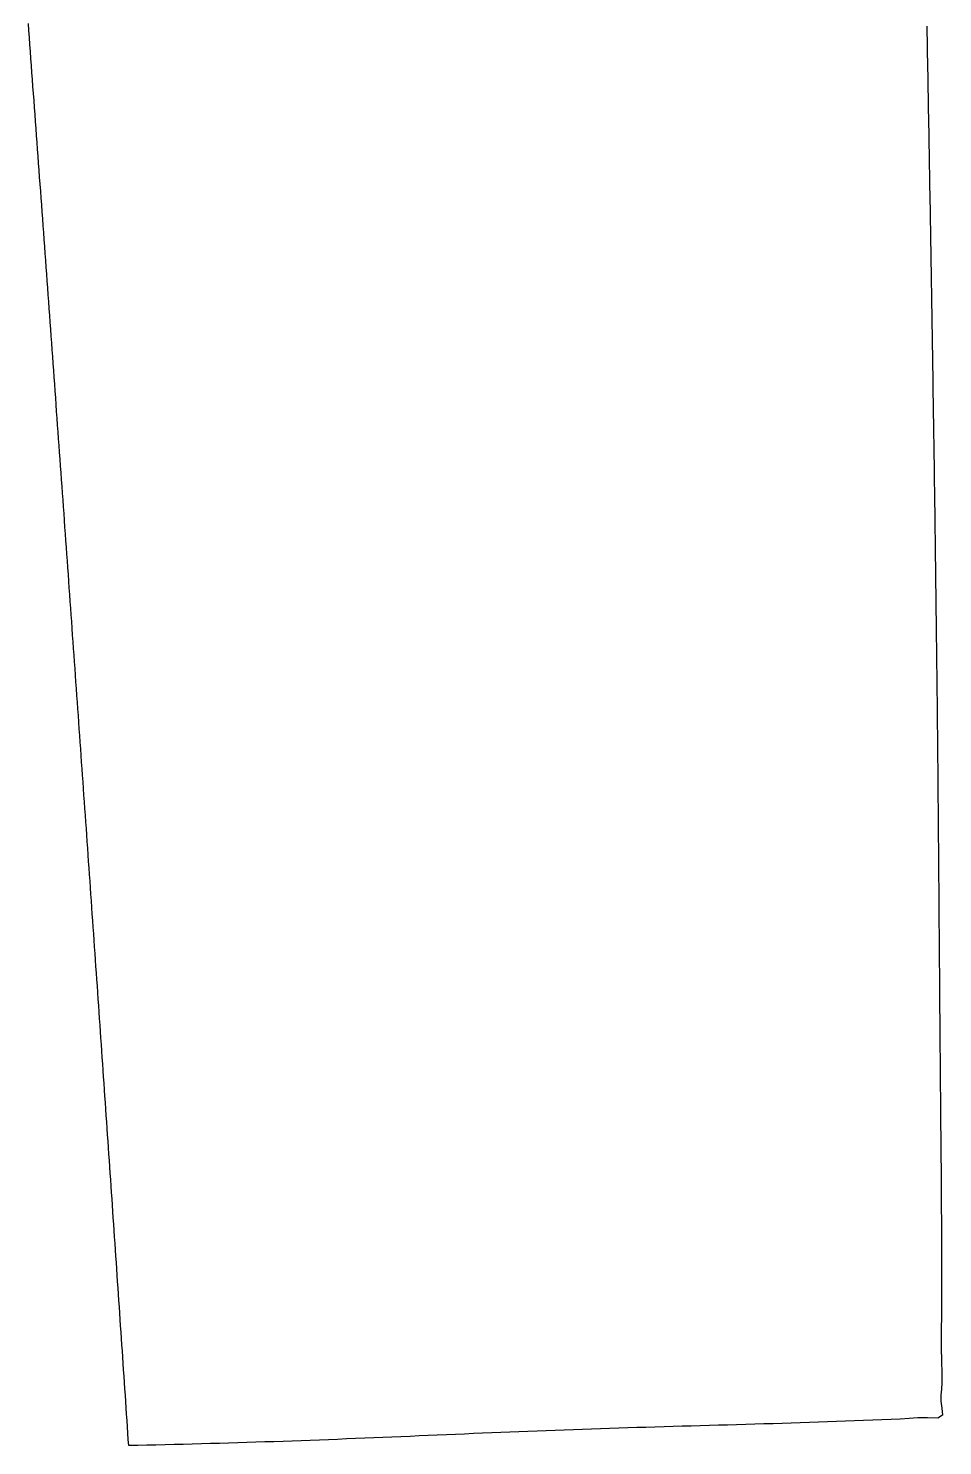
# Model space of a CAD drawing. Extents: x -49093 to 31248, y -90776 to -12497.
# Drawn here: x -29642 to -26653, y -31011 to -26378 of the extents above; entities that cross this region are included whole.
import ezdxf

# ---------------------------------------------------------------- set-up
doc = ezdxf.new("R2010")
doc.units = 0
doc.header["$MEASUREMENT"] = 0
doc.layers.get('0').update_dxf_attribs({"linetype": 'CONTINUOUS'})

msp = doc.modelspace()

# ---------------------------------------------------------------- linework, layer by layer
for p, q in [((-29640.2, -26385.4, 11154.5), (-29641.9, -26362.5, 11173.3)), ((-29638.5, -26408.4, 11135.8), (-29640.2, -26385.4, 11154.5)), ((-26704.7, -26371.3, 11049.7), (-26704.2, -26394.3, 11030.9)), ((-26704.2, -26394.3, 11030.9), (-26703.8, -26417.3, 11012.2)), ((-29636.8, -26431.3, 11117), (-29638.5, -26408.4, 11135.8)), ((-29635.2, -26454.2, 11098.2), (-29636.8, -26431.3, 11117)), ((-26703.8, -26417.3, 11012.2), (-26703.4, -26440.3, 10993.4)), ((-26703.4, -26440.3, 10993.4), (-26702.9, -26463.3, 10974.6)), ((-29633.5, -26477.1, 11079.4), (-29635.2, -26454.2, 11098.2)), ((-29631.8, -26500, 11060.6), (-29633.5, -26477.1, 11079.4)), ((-26702.9, -26463.3, 10974.6), (-26702.5, -26486.3, 10955.8)), ((-26702.5, -26486.3, 10955.8), (-26702.1, -26509.2, 10937)), ((-29630.1, -26522.9, 11041.7), (-29631.8, -26500, 11060.6)), ((-29628.4, -26545.7, 11022.9), (-29630.1, -26522.9, 11041.7)), ((-26702.1, -26509.2, 10937), (-26701.7, -26532.2, 10918.2)), ((-26701.7, -26532.2, 10918.2), (-26701.3, -26555.1, 10899.3)), ((-29626.7, -26568.6, 11004), (-29628.4, -26545.7, 11022.9)), ((-29625, -26591.4, 10985.1), (-29626.7, -26568.6, 11004)), ((-29623.3, -26614.2, 10966.3), (-29625, -26591.4, 10985.1)), ((-26701.3, -26555.1, 10899.3), (-26700.8, -26578, 10880.5)), ((-26700.8, -26578, 10880.5), (-26700.4, -26600.9, 10861.6)), ((-29621.6, -26637.1, 10947.3), (-29623.3, -26614.2, 10966.3)), ((-29620, -26659.9, 10928.4), (-29621.6, -26637.1, 10947.3)), ((-26700.4, -26600.9, 10861.6), (-26700, -26623.8, 10842.7)), ((-26700, -26623.8, 10842.7), (-26699.6, -26646.7, 10823.9)), ((-29618.3, -26682.7, 10909.5), (-29620, -26659.9, 10928.4)), ((-29616.6, -26705.5, 10890.6), (-29618.3, -26682.7, 10909.5)), ((-26699.6, -26646.7, 10823.9), (-26699.2, -26669.6, 10804.9)), ((-26699.2, -26669.6, 10804.9), (-26698.8, -26692.5, 10786)), ((-29614.9, -26728.3, 10871.6), (-29616.6, -26705.5, 10890.6)), ((-29613.3, -26751, 10852.6), (-29614.9, -26728.3, 10871.6)), ((-26698.8, -26692.5, 10786), (-26698.4, -26715.3, 10767.1)), ((-26698.4, -26715.3, 10767.1), (-26698, -26738.2, 10748.1)), ((-29611.6, -26773.8, 10833.6), (-29613.3, -26751, 10852.6)), ((-29609.9, -26796.5, 10814.6), (-29611.6, -26773.8, 10833.6)), ((-26698, -26738.2, 10748.1), (-26697.6, -26761, 10729.2)), ((-26697.6, -26761, 10729.2), (-26697.2, -26783.8, 10710.2)), ((-29608.2, -26819.3, 10795.6), (-29609.9, -26796.5, 10814.6)), ((-29606.6, -26842, 10776.6), (-29608.2, -26819.3, 10795.6)), ((-26697.2, -26783.8, 10710.2), (-26696.8, -26806.6, 10691.2)), ((-26696.8, -26806.6, 10691.2), (-26696.4, -26829.4, 10672.2)), ((-29604.9, -26864.7, 10757.6), (-29606.6, -26842, 10776.6)), ((-29603.2, -26887.4, 10738.5), (-29604.9, -26864.7, 10757.6)), ((-26696.4, -26829.4, 10672.2), (-26696, -26852.2, 10653.2)), ((-26696, -26852.2, 10653.2), (-26695.6, -26875, 10634.2)), ((-29601.6, -26910.1, 10719.4), (-29603.2, -26887.4, 10738.5)), ((-29599.9, -26932.8, 10700.4), (-29601.6, -26910.1, 10719.4)), ((-26695.6, -26875, 10634.2), (-26695.2, -26897.8, 10615.1)), ((-26695.2, -26897.8, 10615.1), (-26694.8, -26920.5, 10596.1)), ((-29598.3, -26955.4, 10681.3), (-29599.9, -26932.8, 10700.4)), ((-29596.6, -26978.1, 10662.2), (-29598.3, -26955.4, 10681.3)), ((-26694.8, -26920.5, 10596.1), (-26694.4, -26943.3, 10577)), ((-26694.4, -26943.3, 10577), (-26694, -26966, 10557.9)), ((-29595, -27000.7, 10643), (-29596.6, -26978.1, 10662.2)), ((-29593.3, -27023.4, 10623.9), (-29595, -27000.7, 10643)), ((-26694, -26966, 10557.9), (-26693.7, -26988.7, 10538.8)), ((-26693.7, -26988.7, 10538.8), (-26693.3, -27011.4, 10519.7)), ((-29591.7, -27046, 10604.7), (-29593.3, -27023.4, 10623.9)), ((-29590, -27068.6, 10585.6), (-29591.7, -27046, 10604.7)), ((-26693.3, -27011.4, 10519.7), (-26692.9, -27034.1, 10500.6)), ((-26692.9, -27034.1, 10500.6), (-26692.5, -27056.8, 10481.4)), ((-29588.4, -27091.2, 10566.4), (-29590, -27068.6, 10585.6)), ((-29586.7, -27113.8, 10547.2), (-29588.4, -27091.2, 10566.4)), ((-26692.5, -27056.8, 10481.4), (-26692.1, -27079.5, 10462.3)), ((-26692.1, -27079.5, 10462.3), (-26691.8, -27102.1, 10443.1)), ((-29585.1, -27136.4, 10528), (-29586.7, -27113.8, 10547.2)), ((-29583.4, -27159, 10508.8), (-29585.1, -27136.4, 10528)), ((-26691.8, -27102.1, 10443.1), (-26691.4, -27124.8, 10424)), ((-26691.4, -27124.8, 10424), (-26691, -27147.4, 10404.8)), ((-29581.8, -27181.5, 10489.6), (-29583.4, -27159, 10508.8)), ((-29580.1, -27204.1, 10470.3), (-29581.8, -27181.5, 10489.6)), ((-26691, -27147.4, 10404.8), (-26690.7, -27170.1, 10385.6)), ((-26690.7, -27170.1, 10385.6), (-26690.3, -27192.7, 10366.3)), ((-26690.3, -27192.7, 10366.3), (-26689.9, -27215.3, 10347.1)), ((-29578.5, -27226.6, 10451.1), (-29580.1, -27204.1, 10470.3)), ((-29576.9, -27249.2, 10431.8), (-29578.5, -27226.6, 10451.1)), ((-26689.9, -27215.3, 10347.1), (-26689.6, -27237.9, 10327.9)), ((-26689.6, -27237.9, 10327.9), (-26689.2, -27260.5, 10308.6)), ((-29575.2, -27271.7, 10412.5), (-29576.9, -27249.2, 10431.8)), ((-29573.6, -27294.2, 10393.2), (-29575.2, -27271.7, 10412.5)), ((-26689.2, -27260.5, 10308.6), (-26688.8, -27283.1, 10289.3)), ((-26688.8, -27283.1, 10289.3), (-26688.5, -27305.6, 10270)), ((-29572, -27316.7, 10373.9), (-29573.6, -27294.2, 10393.2)), ((-29570.3, -27339.1, 10354.6), (-29572, -27316.7, 10373.9)), ((-26688.5, -27305.6, 10270), (-26688.1, -27328.2, 10250.7)), ((-26688.1, -27328.2, 10250.7), (-26687.8, -27350.7, 10231.4)), ((-29568.7, -27361.6, 10335.3), (-29570.3, -27339.1, 10354.6)), ((-29567.1, -27384.1, 10315.9), (-29568.7, -27361.6, 10335.3)), ((-26687.8, -27350.7, 10231.4), (-26687.4, -27373.2, 10212.1)), ((-26687.4, -27373.2, 10212.1), (-26687.1, -27395.8, 10192.8)), ((-29565.5, -27406.5, 10296.6), (-29567.1, -27384.1, 10315.9)), ((-29563.8, -27429, 10277.2), (-29565.5, -27406.5, 10296.6)), ((-26687.1, -27395.8, 10192.8), (-26686.7, -27418.3, 10173.4)), ((-26686.7, -27418.3, 10173.4), (-26686.4, -27440.8, 10154)), ((-29562.2, -27451.4, 10257.8), (-29563.8, -27429, 10277.2)), ((-29560.6, -27473.8, 10238.4), (-29562.2, -27451.4, 10257.8)), ((-26686.4, -27440.8, 10154), (-26686, -27463.3, 10134.6)), ((-26686, -27463.3, 10134.6), (-26685.7, -27485.7, 10115.2)), ((-29559, -27496.2, 10219), (-29560.6, -27473.8, 10238.4)), ((-29557.4, -27518.6, 10199.6), (-29559, -27496.2, 10219)), ((-26685.7, -27485.7, 10115.2), (-26685.3, -27508.2, 10095.8)), ((-26685.3, -27508.2, 10095.8), (-26685, -27530.6, 10076.4)), ((-29555.7, -27541, 10180.1), (-29557.4, -27518.6, 10199.6)), ((-29554.1, -27563.4, 10160.7), (-29555.7, -27541, 10180.1)), ((-29552.5, -27585.7, 10141.2), (-29554.1, -27563.4, 10160.7)), ((-26685, -27530.6, 10076.4), (-26684.6, -27553.1, 10057)), ((-26684.6, -27553.1, 10057), (-26684.3, -27575.5, 10037.5)), ((-29550.9, -27608.1, 10121.7), (-29552.5, -27585.7, 10141.2)), ((-29549.3, -27630.4, 10102.2), (-29550.9, -27608.1, 10121.7)), ((-26684.3, -27575.5, 10037.5), (-26684, -27597.9, 10018.1)), ((-26684, -27597.9, 10018.1), (-26683.6, -27620.3, 9998.6)), ((-29547.7, -27652.7, 10082.7), (-29549.3, -27630.4, 10102.2)), ((-29546.1, -27675.1, 10063.2), (-29547.7, -27652.7, 10082.7)), ((-26683.6, -27620.3, 9998.6), (-26683.3, -27642.7, 9979.1)), ((-26683.3, -27642.7, 9979.1), (-26683, -27665.1, 9959.6)), ((-29544.5, -27697.4, 10043.7), (-29546.1, -27675.1, 10063.2)), ((-29542.9, -27719.7, 10024.1), (-29544.5, -27697.4, 10043.7)), ((-26683, -27665.1, 9959.6), (-26682.6, -27687.5, 9940.1)), ((-26682.6, -27687.5, 9940.1), (-26682.3, -27709.8, 9920.5)), ((-29541.3, -27741.9, 10004.6), (-29542.9, -27719.7, 10024.1)), ((-29539.7, -27764.2, 9985), (-29541.3, -27741.9, 10004.6)), ((-26682.3, -27709.8, 9920.5), (-26682, -27732.2, 9901)), ((-26682, -27732.2, 9901), (-26681.7, -27754.5, 9881.5)), ((-29538.1, -27786.5, 9965.4), (-29539.7, -27764.2, 9985)), ((-29536.5, -27808.7, 9945.8), (-29538.1, -27786.5, 9965.4)), ((-26681.7, -27754.5, 9881.5), (-26681.3, -27776.8, 9861.9)), ((-26681.3, -27776.8, 9861.9), (-26681, -27799.2, 9842.3)), ((-29534.9, -27831, 9926.2), (-29536.5, -27808.7, 9945.8)), ((-29533.3, -27853.2, 9906.6), (-29534.9, -27831, 9926.2)), ((-26681, -27799.2, 9842.3), (-26680.7, -27821.5, 9822.7)), ((-26680.7, -27821.5, 9822.7), (-26680.4, -27843.8, 9803.1)), ((-29531.7, -27875.4, 9887), (-29533.3, -27853.2, 9906.6)), ((-29530.1, -27897.6, 9867.3), (-29531.7, -27875.4, 9887)), ((-26680.4, -27843.8, 9803.1), (-26680.1, -27866, 9783.5)), ((-26680.1, -27866, 9783.5), (-26679.8, -27888.3, 9763.8)), ((-26679.8, -27888.3, 9763.8), (-26679.5, -27910.6, 9744.2)), ((-29528.5, -27919.8, 9847.6), (-29530.1, -27897.6, 9867.3)), ((-29526.9, -27942, 9828), (-29528.5, -27919.8, 9847.6)), ((-26679.5, -27910.6, 9744.2), (-26679.1, -27932.8, 9724.5)), ((-26679.1, -27932.8, 9724.5), (-26678.8, -27955, 9704.9)), ((-29525.3, -27964.2, 9808.3), (-29526.9, -27942, 9828)), ((-29523.7, -27986.3, 9788.6), (-29525.3, -27964.2, 9808.3)), ((-26678.8, -27955, 9704.9), (-26678.5, -27977.3, 9685.2)), ((-26678.5, -27977.3, 9685.2), (-26678.2, -27999.5, 9665.5)), ((-29522.2, -28008.5, 9768.9), (-29523.7, -27986.3, 9788.6)), ((-29520.6, -28030.6, 9749.2), (-29522.2, -28008.5, 9768.9)), ((-26678.2, -27999.5, 9665.5), (-26677.9, -28021.7, 9645.8)), ((-26677.9, -28021.7, 9645.8), (-26677.6, -28043.9, 9626)), ((-29519, -28052.7, 9729.4), (-29520.6, -28030.6, 9749.2)), ((-29517.4, -28074.8, 9709.7), (-29519, -28052.7, 9729.4)), ((-26677.6, -28043.9, 9626), (-26677.3, -28066, 9606.3)), ((-26677.3, -28066, 9606.3), (-26677.1, -28088.2, 9586.5)), ((-29515.8, -28096.9, 9689.9), (-29517.4, -28074.8, 9709.7)), ((-29514.3, -28119, 9670.1), (-29515.8, -28096.9, 9689.9)), ((-29512.7, -28141.1, 9650.4), (-29514.3, -28119, 9670.1)), ((-26677.1, -28088.2, 9586.5), (-26676.8, -28110.3, 9566.8)), ((-26676.8, -28110.3, 9566.8), (-26676.5, -28132.5, 9547)), ((-29511.1, -28163.2, 9630.5), (-29512.7, -28141.1, 9650.4)), ((-29509.5, -28185.2, 9610.7), (-29511.1, -28163.2, 9630.5)), ((-26676.5, -28132.5, 9547), (-26676.2, -28154.6, 9527.2)), ((-26676.2, -28154.6, 9527.2), (-26675.9, -28176.7, 9507.4)), ((-29508, -28207.3, 9590.9), (-29509.5, -28185.2, 9610.7)), ((-29506.4, -28229.3, 9571.1), (-29508, -28207.3, 9590.9)), ((-26675.9, -28176.7, 9507.4), (-26675.6, -28198.8, 9487.6)), ((-26675.6, -28198.8, 9487.6), (-26675.3, -28220.9, 9467.8)), ((-29504.8, -28251.3, 9551.2), (-29506.4, -28229.3, 9571.1)), ((-29503.3, -28273.4, 9531.4), (-29504.8, -28251.3, 9551.2)), ((-26675.3, -28220.9, 9467.8), (-26675.1, -28243, 9447.9)), ((-26675.1, -28243, 9447.9), (-26674.8, -28265.1, 9428.1)), ((-29501.7, -28295.4, 9511.5), (-29503.3, -28273.4, 9531.4)), ((-29500.1, -28317.3, 9491.6), (-29501.7, -28295.4, 9511.5)), ((-26674.8, -28265.1, 9428.1), (-26674.5, -28287.1, 9408.2)), ((-26674.5, -28287.1, 9408.2), (-26674.3, -28309.2, 9388.3)), ((-29498.6, -28339.3, 9471.7), (-29500.1, -28317.3, 9491.6)), ((-29497, -28361.3, 9451.8), (-29498.6, -28339.3, 9471.7)), ((-26674.3, -28309.2, 9388.3), (-26674, -28331.2, 9368.5)), ((-26674, -28331.2, 9368.5), (-26673.7, -28353.2, 9348.5)), ((-29495.5, -28383.2, 9431.9), (-29497, -28361.3, 9451.8)), ((-29493.9, -28405.2, 9411.9), (-29495.5, -28383.2, 9431.9)), ((-26673.7, -28353.2, 9348.5), (-26673.5, -28375.2, 9328.6)), ((-26673.5, -28375.2, 9328.6), (-26673.2, -28397.2, 9308.7)), ((-26673.2, -28397.2, 9308.7), (-26673, -28419.2, 9288.8)), ((-29492.3, -28427.1, 9392), (-29493.9, -28405.2, 9411.9)), ((-29490.8, -28449, 9372), (-29492.3, -28427.1, 9392)), ((-26673, -28419.2, 9288.8), (-26672.7, -28441.2, 9268.8)), ((-26672.7, -28441.2, 9268.8), (-26672.5, -28463.1, 9248.9)), ((-29489.2, -28471, 9352), (-29490.8, -28449, 9372)), ((-29487.7, -28492.8, 9332), (-29489.2, -28471, 9352)), ((-26672.5, -28463.1, 9248.9), (-26672.2, -28485.1, 9228.9)), ((-26672.2, -28485.1, 9228.9), (-26672, -28507, 9208.9)), ((-29486.1, -28514.7, 9312), (-29487.7, -28492.8, 9332)), ((-29484.6, -28536.6, 9292), (-29486.1, -28514.7, 9312)), ((-29483, -28558.5, 9272), (-29484.6, -28536.6, 9292)), ((-26672, -28507, 9208.9), (-26671.7, -28529, 9188.9)), ((-26671.7, -28529, 9188.9), (-26671.5, -28550.9, 9168.9)), ((-29481.5, -28580.3, 9251.9), (-29483, -28558.5, 9272)), ((-29479.9, -28602.2, 9231.9), (-29481.5, -28580.3, 9251.9)), ((-26671.5, -28550.9, 9168.9), (-26671.2, -28572.8, 9148.9)), ((-26671.2, -28572.8, 9148.9), (-26671, -28594.7, 9128.8)), ((-29478.4, -28624, 9211.8), (-29479.9, -28602.2, 9231.9)), ((-29476.8, -28645.8, 9191.8), (-29478.4, -28624, 9211.8)), ((-26671, -28594.7, 9128.8), (-26670.8, -28616.5, 9108.8)), ((-26670.8, -28616.5, 9108.8), (-26670.5, -28638.4, 9088.7)), ((-29475.3, -28667.6, 9171.7), (-29476.8, -28645.8, 9191.8)), ((-29473.8, -28689.4, 9151.6), (-29475.3, -28667.6, 9171.7)), ((-26670.5, -28638.4, 9088.7), (-26670.3, -28660.2, 9068.6)), ((-26670.3, -28660.2, 9068.6), (-26670.1, -28682.1, 9048.6)), ((-29472.2, -28711.2, 9131.5), (-29473.8, -28689.4, 9151.6)), ((-29470.7, -28733, 9111.3), (-29472.2, -28711.2, 9131.5)), ((-26670.1, -28682.1, 9048.6), (-26669.9, -28703.9, 9028.5)), ((-26669.9, -28703.9, 9028.5), (-26669.7, -28725.7, 9008.4)), ((-29469.1, -28754.7, 9091.2), (-29470.7, -28733, 9111.3)), ((-29467.6, -28776.5, 9071), (-29469.1, -28754.7, 9091.2)), ((-26669.7, -28725.7, 9008.4), (-26669.5, -28747.5, 8988.2)), ((-26669.5, -28747.5, 8988.2), (-26669.2, -28769.3, 8968.1)), ((-29466.1, -28798.2, 9050.9), (-29467.6, -28776.5, 9071)), ((-29464.5, -28819.9, 9030.7), (-29466.1, -28798.2, 9050.9)), ((-26669.2, -28769.3, 8968.1), (-26669, -28791.1, 8948)), ((-26669, -28791.1, 8948), (-26668.8, -28812.8, 8927.8)), ((-26668.8, -28812.8, 8927.8), (-26668.6, -28834.6, 8907.6)), ((-29463, -28841.6, 9010.5), (-29464.5, -28819.9, 9030.7)), ((-29461.5, -28863.3, 8990.3), (-29463, -28841.6, 9010.5)), ((-26668.6, -28834.6, 8907.6), (-26668.4, -28856.3, 8887.5)), ((-26668.4, -28856.3, 8887.5), (-26668.2, -28878.1, 8867.3)), ((-29460, -28885, 8970.1), (-29461.5, -28863.3, 8990.3)), ((-29458.4, -28906.7, 8949.8), (-29460, -28885, 8970.1)), ((-29456.9, -28928.4, 8929.6), (-29458.4, -28906.7, 8949.8)), ((-26668.2, -28878.1, 8867.3), (-26668, -28899.8, 8847.1)), ((-26668, -28899.8, 8847.1), (-26667.9, -28921.5, 8826.9)), ((-29455.4, -28950, 8909.4), (-29456.9, -28928.4, 8929.6)), ((-29453.9, -28971.7, 8889.1), (-29455.4, -28950, 8909.4)), ((-26667.9, -28921.5, 8826.9), (-26667.7, -28943.2, 8806.6)), ((-26667.7, -28943.2, 8806.6), (-26667.5, -28964.8, 8786.4)), ((-29452.3, -28993.3, 8868.8), (-29453.9, -28971.7, 8889.1)), ((-29450.8, -29014.9, 8848.5), (-29452.3, -28993.3, 8868.8)), ((-26667.5, -28964.8, 8786.4), (-26667.3, -28986.5, 8766.1)), ((-26667.3, -28986.5, 8766.1), (-26667.1, -29008.2, 8745.9)), ((-29449.3, -29036.5, 8828.2), (-29450.8, -29014.9, 8848.5)), ((-29447.8, -29058.1, 8807.9), (-29449.3, -29036.5, 8828.2)), ((-26667.1, -29008.2, 8745.9), (-26666.9, -29029.8, 8725.6)), ((-26666.9, -29029.8, 8725.6), (-26666.8, -29051.4, 8705.3)), ((-29446.3, -29079.7, 8787.5), (-29447.8, -29058.1, 8807.9)), ((-29444.8, -29101.2, 8767.2), (-29446.3, -29079.7, 8787.5)), ((-26666.8, -29051.4, 8705.3), (-26666.6, -29073.1, 8685)), ((-26666.6, -29073.1, 8685), (-26666.4, -29094.7, 8664.7)), ((-29443.2, -29122.8, 8746.8), (-29444.8, -29101.2, 8767.2)), ((-29441.7, -29144.3, 8726.5), (-29443.2, -29122.8, 8746.8)), ((-26666.4, -29094.7, 8664.7), (-26666.2, -29116.3, 8644.3)), ((-26666.2, -29116.3, 8644.3), (-26666.1, -29137.8, 8624)), ((-26666.1, -29137.8, 8624), (-26665.9, -29159.4, 8603.6)), ((-29440.2, -29165.8, 8706.1), (-29441.7, -29144.3, 8726.5)), ((-29438.7, -29187.3, 8685.7), (-29440.2, -29165.8, 8706.1)), ((-26665.9, -29159.4, 8603.6), (-26665.7, -29181, 8583.3)), ((-26665.7, -29181, 8583.3), (-26665.5, -29202.5, 8562.9)), ((-29437.2, -29208.8, 8665.3), (-29438.7, -29187.3, 8685.7)), ((-29435.7, -29230.3, 8644.8), (-29437.2, -29208.8, 8665.3)), ((-29434.2, -29251.8, 8624.4), (-29435.7, -29230.3, 8644.8)), ((-26665.5, -29202.5, 8562.9), (-26665.4, -29224.1, 8542.5)), ((-26665.4, -29224.1, 8542.5), (-26665.2, -29245.6, 8522.1)), ((-29432.7, -29273.3, 8603.9), (-29434.2, -29251.8, 8624.4)), ((-29431.2, -29294.7, 8583.5), (-29432.7, -29273.3, 8603.9)), ((-26665.2, -29245.6, 8522.1), (-26665, -29267.1, 8501.6)), ((-26665, -29267.1, 8501.6), (-26664.9, -29288.6, 8481.2)), ((-29429.7, -29316.1, 8563), (-29431.2, -29294.7, 8583.5)), ((-29428.2, -29337.6, 8542.5), (-29429.7, -29316.1, 8563)), ((-26664.9, -29288.6, 8481.2), (-26664.7, -29310.1, 8460.7)), ((-26664.7, -29310.1, 8460.7), (-26664.5, -29331.6, 8440.3)), ((-29426.7, -29359, 8522), (-29428.2, -29337.6, 8542.5)), ((-29425.2, -29380.4, 8501.5), (-29426.7, -29359, 8522)), ((-26664.5, -29331.6, 8440.3), (-26664.4, -29353.1, 8419.8)), ((-26664.4, -29353.1, 8419.8), (-26664.2, -29374.5, 8399.3)), ((-29423.7, -29401.8, 8480.9), (-29425.2, -29380.4, 8501.5)), ((-29422.2, -29423.1, 8460.4), (-29423.7, -29401.8, 8480.9)), ((-26664.2, -29374.5, 8399.3), (-26664, -29396, 8378.8)), ((-26664, -29396, 8378.8), (-26663.9, -29417.4, 8358.3)), ((-29420.7, -29444.5, 8439.8), (-29422.2, -29423.1, 8460.4)), ((-29419.3, -29465.8, 8419.2), (-29420.7, -29444.5, 8439.8)), ((-26663.9, -29417.4, 8358.3), (-26663.7, -29438.8, 8337.7)), ((-26663.7, -29438.8, 8337.7), (-26663.5, -29460.2, 8317.2)), ((-26663.5, -29460.2, 8317.2), (-26663.4, -29481.6, 8296.6)), ((-29417.8, -29487.1, 8398.6), (-29419.3, -29465.8, 8419.2)), ((-29416.3, -29508.5, 8378), (-29417.8, -29487.1, 8398.6)), ((-29414.8, -29529.8, 8357.4), (-29416.3, -29508.5, 8378)), ((-26663.4, -29481.6, 8296.6), (-26663.2, -29503, 8276)), ((-26663.2, -29503, 8276), (-26663, -29524.4, 8255.4)), ((-29413.3, -29551.1, 8336.8), (-29414.8, -29529.8, 8357.4)), ((-29411.9, -29572.3, 8316.1), (-29413.3, -29551.1, 8336.8)), ((-26663, -29524.4, 8255.4), (-26662.9, -29545.8, 8234.8)), ((-26662.9, -29545.8, 8234.8), (-26662.7, -29567.1, 8214.2)), ((-29410.4, -29593.6, 8295.5), (-29411.9, -29572.3, 8316.1)), ((-29408.9, -29614.8, 8274.8), (-29410.4, -29593.6, 8295.5)), ((-26662.7, -29567.1, 8214.2), (-26662.5, -29588.5, 8193.5)), ((-26662.5, -29588.5, 8193.5), (-26662.4, -29609.8, 8172.9)), ((-29407.4, -29636.1, 8254.1), (-29408.9, -29614.8, 8274.8)), ((-29406, -29657.3, 8233.4), (-29407.4, -29636.1, 8254.1)), ((-26662.4, -29609.8, 8172.9), (-26662.2, -29631.2, 8152.2)), ((-26662.2, -29631.2, 8152.2), (-26662, -29652.5, 8131.5)), ((-29404.5, -29678.5, 8212.7), (-29406, -29657.3, 8233.4)), ((-29403, -29699.7, 8192), (-29404.5, -29678.5, 8212.7)), ((-26662, -29652.5, 8131.5), (-26661.9, -29673.8, 8110.8)), ((-26661.9, -29673.8, 8110.8), (-26661.7, -29695.1, 8090.1)), ((-26661.7, -29695.1, 8090.1), (-26661.5, -29716.4, 8069.3)), ((-29401.6, -29720.9, 8171.2), (-29403, -29699.7, 8192)), ((-29400.1, -29742, 8150.5), (-29401.6, -29720.9, 8171.2)), ((-26661.5, -29716.4, 8069.3), (-26661.3, -29737.6, 8048.6)), ((-26661.3, -29737.6, 8048.6), (-26661.2, -29758.9, 8027.8)), ((-29398.6, -29763.2, 8129.7), (-29400.1, -29742, 8150.5)), ((-29397.2, -29784.3, 8108.9), (-29398.6, -29763.2, 8129.7)), ((-29395.7, -29805.4, 8088.1), (-29397.2, -29784.3, 8108.9)), ((-26661.2, -29758.9, 8027.8), (-26661, -29780.1, 8007)), ((-26661, -29780.1, 8007), (-26660.8, -29801.4, 7986.2)), ((-29394.3, -29826.5, 8067.3), (-29395.7, -29805.4, 8088.1)), ((-29392.8, -29847.6, 8046.4), (-29394.3, -29826.5, 8067.3)), ((-26660.8, -29801.4, 7986.2), (-26660.6, -29822.6, 7965.4)), ((-26660.6, -29822.6, 7965.4), (-26660.4, -29843.8, 7944.6)), ((-29391.3, -29868.7, 8025.6), (-29392.8, -29847.6, 8046.4)), ((-29389.9, -29889.8, 8004.7), (-29391.3, -29868.7, 8025.6)), ((-26660.4, -29843.8, 7944.6), (-26660.2, -29865.1, 7923.7)), ((-26660.2, -29865.1, 7923.7), (-26660, -29886.3, 7902.8)), ((-29388.4, -29910.8, 7983.9), (-29389.9, -29889.8, 8004.7)), ((-29387, -29931.9, 7963), (-29388.4, -29910.8, 7983.9)), ((-26660, -29886.3, 7902.8), (-26659.8, -29907.5, 7881.9)), ((-26659.8, -29907.5, 7881.9), (-26659.6, -29928.6, 7861.1)), ((-29385.6, -29952.9, 7942.1), (-29387, -29931.9, 7963)), ((-29384.1, -29973.9, 7921.2), (-29385.6, -29952.9, 7942.1)), ((-26659.6, -29928.6, 7861.1), (-26659.5, -29949.8, 7840.1)), ((-26659.5, -29949.8, 7840.1), (-26659.3, -29971, 7819.2)), ((-26659.3, -29971, 7819.2), (-26659.1, -29992.1, 7798.3)), ((-29382.7, -29994.9, 7900.2), (-29384.1, -29973.9, 7921.2)), ((-29381.2, -30015.9, 7879.3), (-29382.7, -29994.9, 7900.2)), ((-29379.8, -30036.8, 7858.3), (-29381.2, -30015.9, 7879.3)), ((-26659.1, -29992.1, 7798.3), (-26658.9, -30013.2, 7777.3)), ((-26658.9, -30013.2, 7777.3), (-26658.7, -30034.4, 7756.3)), ((-29378.3, -30057.8, 7837.3), (-29379.8, -30036.8, 7858.3)), ((-29376.9, -30078.7, 7816.3), (-29378.3, -30057.8, 7837.3)), ((-26658.7, -30034.4, 7756.3), (-26658.5, -30055.5, 7735.4)), ((-26658.5, -30055.5, 7735.4), (-26658.3, -30076.6, 7714.4)), ((-29375.5, -30099.6, 7795.3), (-29376.9, -30078.7, 7816.3)), ((-29374, -30120.5, 7774.3), (-29375.5, -30099.6, 7795.3)), ((-26658.3, -30076.6, 7714.4), (-26658.1, -30097.7, 7693.4)), ((-26658.1, -30097.7, 7693.4), (-26658, -30118.7, 7672.4)), ((-29372.6, -30141.4, 7753.3), (-29374, -30120.5, 7774.3)), ((-29371.2, -30162.3, 7732.2), (-29372.6, -30141.4, 7753.3)), ((-26658, -30118.7, 7672.4), (-26657.8, -30139.8, 7651.3)), ((-26657.8, -30139.8, 7651.3), (-26657.6, -30160.8, 7630.3)), ((-29369.8, -30183.2, 7711.2), (-29371.2, -30162.3, 7732.2)), ((-29368.3, -30204, 7690.1), (-29369.8, -30183.2, 7711.2)), ((-29366.9, -30224.9, 7669), (-29368.3, -30204, 7690.1)), ((-26657.6, -30160.8, 7630.3), (-26657.5, -30181.8, 7609.3)), ((-26657.5, -30181.8, 7609.3), (-26657.3, -30202.8, 7588.2)), ((-26657.3, -30202.8, 7588.2), (-26657.2, -30223.8, 7567.2)), ((-29365.5, -30245.7, 7647.9), (-29366.9, -30224.9, 7669)), ((-29364.1, -30266.5, 7626.8), (-29365.5, -30245.7, 7647.9)), ((-26657.2, -30223.8, 7567.2), (-26657.1, -30244.8, 7546.1)), ((-26657.1, -30244.8, 7546.1), (-26656.9, -30265.8, 7525.1)), ((-29362.7, -30287.3, 7605.7), (-29364.1, -30266.5, 7626.8)), ((-29361.2, -30308.1, 7584.6), (-29362.7, -30287.3, 7605.7)), ((-26656.9, -30265.8, 7525.1), (-26656.8, -30286.7, 7504)), ((-26656.8, -30286.7, 7504), (-26656.7, -30307.6, 7482.9)), ((-29359.8, -30328.9, 7563.4), (-29361.2, -30308.1, 7584.6)), ((-29358.4, -30349.7, 7542.3), (-29359.8, -30328.9, 7563.4)), ((-26656.7, -30307.6, 7482.9), (-26656.6, -30328.5, 7461.8)), ((-26656.6, -30328.5, 7461.8), (-26656.6, -30349.4, 7440.8)), ((-29357, -30370.4, 7521.1), (-29358.4, -30349.7, 7542.3)), ((-29355.6, -30391.2, 7499.9), (-29357, -30370.4, 7521.1)), ((-26656.6, -30349.4, 7440.8), (-26656.5, -30370.3, 7419.7)), ((-26656.5, -30370.3, 7419.7), (-26656.5, -30391.1, 7398.6)), ((-29354.2, -30412, 7478.8), (-29355.6, -30391.2, 7499.9)), ((-29352.8, -30432.7, 7457.6), (-29354.2, -30412, 7478.8)), ((-29351.3, -30453.4, 7436.4), (-29352.8, -30432.7, 7457.6)), ((-26656.5, -30391.1, 7398.6), (-26656.4, -30412, 7377.5)), ((-26656.4, -30412, 7377.5), (-26656.4, -30432.8, 7356.4)), ((-26656.4, -30432.8, 7356.4), (-26656.4, -30453.6, 7335.4)), ((-29349.9, -30474.1, 7415.2), (-29351.3, -30453.4, 7436.4)), ((-29348.5, -30494.9, 7394), (-29349.9, -30474.1, 7415.2)), ((-26656.4, -30453.6, 7335.4), (-26656.5, -30474.3, 7314.3)), ((-26656.5, -30474.3, 7314.3), (-26656.5, -30495.1, 7293.2)), ((-29347.1, -30515.6, 7372.7), (-29348.5, -30494.9, 7394)), ((-29345.7, -30536.3, 7351.5), (-29347.1, -30515.6, 7372.7)), ((-26656.5, -30515.8, 7272.1), (-26656.6, -30536.5, 7251)), ((-26656.5, -30495.1, 7293.2), (-26656.5, -30515.8, 7272.1)), ((-29344.3, -30556.9, 7330.3), (-29345.7, -30536.3, 7351.5)), ((-29342.9, -30577.6, 7309), (-29344.3, -30556.9, 7330.3)), ((-26656.7, -30557.2, 7230), (-26656.8, -30577.9, 7208.9)), ((-26656.6, -30536.5, 7251), (-26656.7, -30557.2, 7230)), ((-29341.5, -30598.3, 7287.8), (-29342.9, -30577.6, 7309)), ((-29340.1, -30619, 7266.5), (-29341.5, -30598.3, 7287.8)), ((-29338.7, -30639.6, 7245.3), (-29340.1, -30619, 7266.5)), ((-26657.1, -30619.1, 7166.8), (-26657.3, -30639.7, 7145.7)), ((-26657, -30598.5, 7187.8), (-26657.1, -30619.1, 7166.8)), ((-26656.8, -30577.9, 7208.9), (-26657, -30598.5, 7187.8)), ((-29337.3, -30660.3, 7224), (-29338.7, -30639.6, 7245.3)), ((-29335.9, -30681, 7202.7), (-29337.3, -30660.3, 7224)), ((-26657.3, -30639.7, 7145.7), (-26657.3, -30660.4, 7124.6)), ((-26657.3, -30660.4, 7124.6), (-26657.3, -30681.1, 7103.3)), ((-29334.5, -30701.6, 7181.4), (-29335.9, -30681, 7202.7)), ((-29333.1, -30722.3, 7160.2), (-29334.5, -30701.6, 7181.4)), ((-26657.3, -30681.1, 7103.3), (-26657.1, -30701.9, 7082)), ((-26657.1, -30701.9, 7082), (-26656.7, -30722.8, 7060.5)), ((-29331.7, -30742.9, 7138.9), (-29333.1, -30722.3, 7160.2)), ((-29330.3, -30763.5, 7117.6), (-29331.7, -30742.9, 7138.9)), ((-26656.7, -30722.8, 7060.5), (-26656.1, -30743.9, 7038.8)), ((-26656.1, -30743.9, 7038.8), (-26655.5, -30764.9, 7017.1)), ((-29328.9, -30784.2, 7096.3), (-29330.3, -30763.5, 7117.6)), ((-29327.5, -30804.8, 7075), (-29328.9, -30784.2, 7096.3)), ((-29326.1, -30825.4, 7053.7), (-29327.5, -30804.8, 7075)), ((-26655.5, -30806.2, 6974.6), (-26656.6, -30826.1, 6954.1)), ((-26655.5, -30764.9, 7017.1), (-26655.2, -30785.8, 6995.6)), ((-26655.2, -30785.8, 6995.6), (-26655.5, -30806.2, 6974.6)), ((-29324.7, -30846, 7032.4), (-29326.1, -30825.4, 7053.7)), ((-29323.3, -30866.7, 7011.1), (-29324.7, -30846, 7032.4)), ((-26658.4, -30845.6, 6934.1), (-26658.8, -30866, 6913.2)), ((-26656.6, -30826.1, 6954.1), (-26658.4, -30845.6, 6934.1)), ((-29321.9, -30887.3, 6989.8), (-29323.3, -30866.7, 7011.1)), ((-29320.6, -30907.9, 6968.4), (-29321.9, -30887.3, 6989.8)), ((-26658.8, -30866, 6913.2), (-26655.7, -30888.6, 6889.7)), ((-26655.7, -30888.6, 6889.7), (-26652.7, -30911.2, 6866.2)), ((-29319.2, -30928.5, 6947.1), (-29320.6, -30907.9, 6968.4)), ((-29317.8, -30949.1, 6925.8), (-29319.2, -30928.5, 6947.1)), ((-27445, -30946.1, 6861.7), (-27474.6, -30947, 6861.5)), ((-27415.3, -30945.3, 6861.9), (-27445, -30946.1, 6861.7)), ((-27385.6, -30944.5, 6862.1), (-27415.3, -30945.3, 6861.9)), ((-27355.9, -30943.6, 6862.2), (-27385.6, -30944.5, 6862.1)), ((-27326.2, -30942.8, 6862.3), (-27355.9, -30943.6, 6862.2)), ((-27296.5, -30941.9, 6862.4), (-27326.2, -30942.8, 6862.3)), ((-27266.8, -30941.1, 6862.6), (-27296.5, -30941.9, 6862.4)), ((-27237.1, -30940.2, 6862.6), (-27266.8, -30941.1, 6862.6)), ((-27207.3, -30939.3, 6862.7), (-27237.1, -30940.2, 6862.6)), ((-27177.6, -30938.4, 6862.7), (-27207.3, -30939.3, 6862.7)), ((-27147.9, -30937.4, 6862.7), (-27177.6, -30938.4, 6862.7)), ((-27118.2, -30936.5, 6862.7), (-27147.9, -30937.4, 6862.7)), ((-27088.5, -30935.5, 6862.6), (-27118.2, -30936.5, 6862.7)), ((-27058.8, -30934.4, 6862.6), (-27088.5, -30935.5, 6862.6)), ((-27029.2, -30933.3, 6862.6), (-27058.8, -30934.4, 6862.6)), ((-26999.7, -30932.1, 6862.5), (-27029.2, -30933.3, 6862.6)), ((-26970.1, -30930.9, 6862.5), (-26999.7, -30932.1, 6862.5)), ((-26940.6, -30929.6, 6862.5), (-26970.1, -30930.9, 6862.5)), ((-26911.1, -30928.3, 6862.4), (-26940.6, -30929.6, 6862.5)), ((-26881.3, -30927.2, 6862.1), (-26911.1, -30928.3, 6862.4)), ((-26851.2, -30926.2, 6861.5), (-26881.3, -30927.2, 6862.1)), ((-26821, -30925.3, 6860.9), (-26851.2, -30926.2, 6861.5)), ((-26791.3, -30924.1, 6860.6), (-26821, -30925.3, 6860.9)), ((-26762.5, -30922.2, 6861), (-26791.3, -30924.1, 6860.6)), ((-26734.2, -30920, 6861.7), (-26762.5, -30922.2, 6861)), ((-26702.2, -30920.3, 6859.7), (-26734.2, -30920, 6861.7)), ((-26668.8, -30921.4, 6856.7), (-26702.2, -30920.3, 6859.7)), ((-26652.7, -30911.2, 6866.2), (-26668.8, -30921.4, 6856.7)), ((-29316.4, -30969.7, 6904.5), (-29317.8, -30949.1, 6925.8)), ((-29315, -30990.4, 6883.2), (-29316.4, -30969.7, 6904.5)), ((-29313.6, -31011, 6861.9), (-29315, -30990.4, 6883.2)), ((-28660.9, -30991.6, 6864.8), (-28690.5, -30992.7, 6864.9)), ((-28631.2, -30990.4, 6864.7), (-28660.9, -30991.6, 6864.8)), ((-28601.6, -30989.2, 6864.5), (-28631.2, -30990.4, 6864.7)), ((-28571.9, -30988.1, 6864.4), (-28601.6, -30989.2, 6864.5)), ((-28542.2, -30986.9, 6864.2), (-28571.9, -30988.1, 6864.4)), ((-28512.6, -30985.6, 6864), (-28542.2, -30986.9, 6864.2)), ((-28482.9, -30984.4, 6863.8), (-28512.6, -30985.6, 6864)), ((-28453.2, -30983.2, 6863.6), (-28482.9, -30984.4, 6863.8)), ((-28423.6, -30981.9, 6863.4), (-28453.2, -30983.2, 6863.6)), ((-28393.9, -30980.7, 6863.1), (-28423.6, -30981.9, 6863.4)), ((-28364.3, -30979.4, 6862.9), (-28393.9, -30980.7, 6863.1)), ((-28334.6, -30978.1, 6862.6), (-28364.3, -30979.4, 6862.9)), ((-28304.9, -30976.9, 6862.4), (-28334.6, -30978.1, 6862.6)), ((-28275.3, -30975.6, 6862.1), (-28304.9, -30976.9, 6862.4)), ((-28245.6, -30974.3, 6861.9), (-28275.3, -30975.6, 6862.1)), ((-28216, -30973.1, 6861.7), (-28245.6, -30974.3, 6861.9)), ((-28186.3, -30971.8, 6861.4), (-28216, -30973.1, 6861.7)), ((-28156.6, -30970.6, 6861.2), (-28186.3, -30971.8, 6861.4)), ((-28127, -30969.3, 6861), (-28156.6, -30970.6, 6861.2)), ((-28097.3, -30968.1, 6860.8), (-28127, -30969.3, 6861)), ((-28067.7, -30966.9, 6860.6), (-28097.3, -30968.1, 6860.8)), ((-28038, -30965.7, 6860.4), (-28067.7, -30966.9, 6860.6)), ((-28008.4, -30964.5, 6860.3), (-28038, -30965.7, 6860.4)), ((-27978.7, -30963.3, 6860.2), (-28008.4, -30964.5, 6860.3)), ((-27949.1, -30962.2, 6860.1), (-27978.7, -30963.3, 6860.2)), ((-27919.4, -30961, 6860), (-27949.1, -30962.2, 6860.1)), ((-27889.8, -30959.9, 6859.9), (-27919.4, -30961, 6860)), ((-27860.1, -30958.9, 6859.9), (-27889.8, -30959.9, 6859.9)), ((-27830.5, -30957.8, 6859.9), (-27860.1, -30958.9, 6859.9)), ((-27800.8, -30956.8, 6859.9), (-27830.5, -30957.8, 6859.9)), ((-27771.2, -30955.8, 6860), (-27800.8, -30956.8, 6859.9)), ((-27741.5, -30954.8, 6860.1), (-27771.2, -30955.8, 6860)), ((-27711.9, -30953.9, 6860.2), (-27741.5, -30954.8, 6860.1)), ((-27682.2, -30953, 6860.3), (-27711.9, -30953.9, 6860.2)), ((-27652.6, -30952.1, 6860.4), (-27682.2, -30953, 6860.3)), ((-27622.9, -30951.2, 6860.6), (-27652.6, -30952.1, 6860.4)), ((-27593.3, -30950.3, 6860.8), (-27622.9, -30951.2, 6860.6)), ((-27563.6, -30949.5, 6861), (-27593.3, -30950.3, 6860.8)), ((-27534, -30948.6, 6861.1), (-27563.6, -30949.5, 6861)), ((-27504.3, -30947.8, 6861.3), (-27534, -30948.6, 6861.1)), ((-27474.6, -30947, 6861.5), (-27504.3, -30947.8, 6861.3)), ((-29283.9, -31010.4, 6862.3), (-29313.6, -31011, 6861.9)), ((-29254.2, -31009.7, 6862.6), (-29283.9, -31010.4, 6862.3)), ((-29224.6, -31009.1, 6863), (-29254.2, -31009.7, 6862.6)), ((-29194.9, -31008.4, 6863.3), (-29224.6, -31009.1, 6863)), ((-29165.2, -31007.7, 6863.6), (-29194.9, -31008.4, 6863.3)), ((-29135.6, -31006.9, 6863.9), (-29165.2, -31007.7, 6863.6)), ((-29105.9, -31006.1, 6864.1), (-29135.6, -31006.9, 6863.9)), ((-29076.2, -31005.3, 6864.3), (-29105.9, -31006.1, 6864.1)), ((-29046.5, -31004.5, 6864.5), (-29076.2, -31005.3, 6864.3)), ((-29016.9, -31003.7, 6864.7), (-29046.5, -31004.5, 6864.5)), ((-28987.2, -31002.8, 6864.8), (-29016.9, -31003.7, 6864.7)), ((-28957.5, -31001.9, 6864.9), (-28987.2, -31002.8, 6864.8)), ((-28927.9, -31000.9, 6865), (-28957.5, -31001.9, 6864.9)), ((-28898.2, -31000, 6865.1), (-28927.9, -31000.9, 6865)), ((-28868.5, -30999, 6865.1), (-28898.2, -31000, 6865.1)), ((-28838.9, -30998, 6865.1), (-28868.5, -30999, 6865.1)), ((-28809.2, -30997, 6865.1), (-28838.9, -30998, 6865.1)), ((-28779.5, -30995.9, 6865.1), (-28809.2, -30997, 6865.1)), ((-28749.9, -30994.9, 6865.1), (-28779.5, -30995.9, 6865.1)), ((-28720.2, -30993.8, 6865), (-28749.9, -30994.9, 6865.1)), ((-28690.5, -30992.7, 6864.9), (-28720.2, -30993.8, 6865))]:
    msp.add_line(p, q)

doc.saveas('drawing.dxf')
